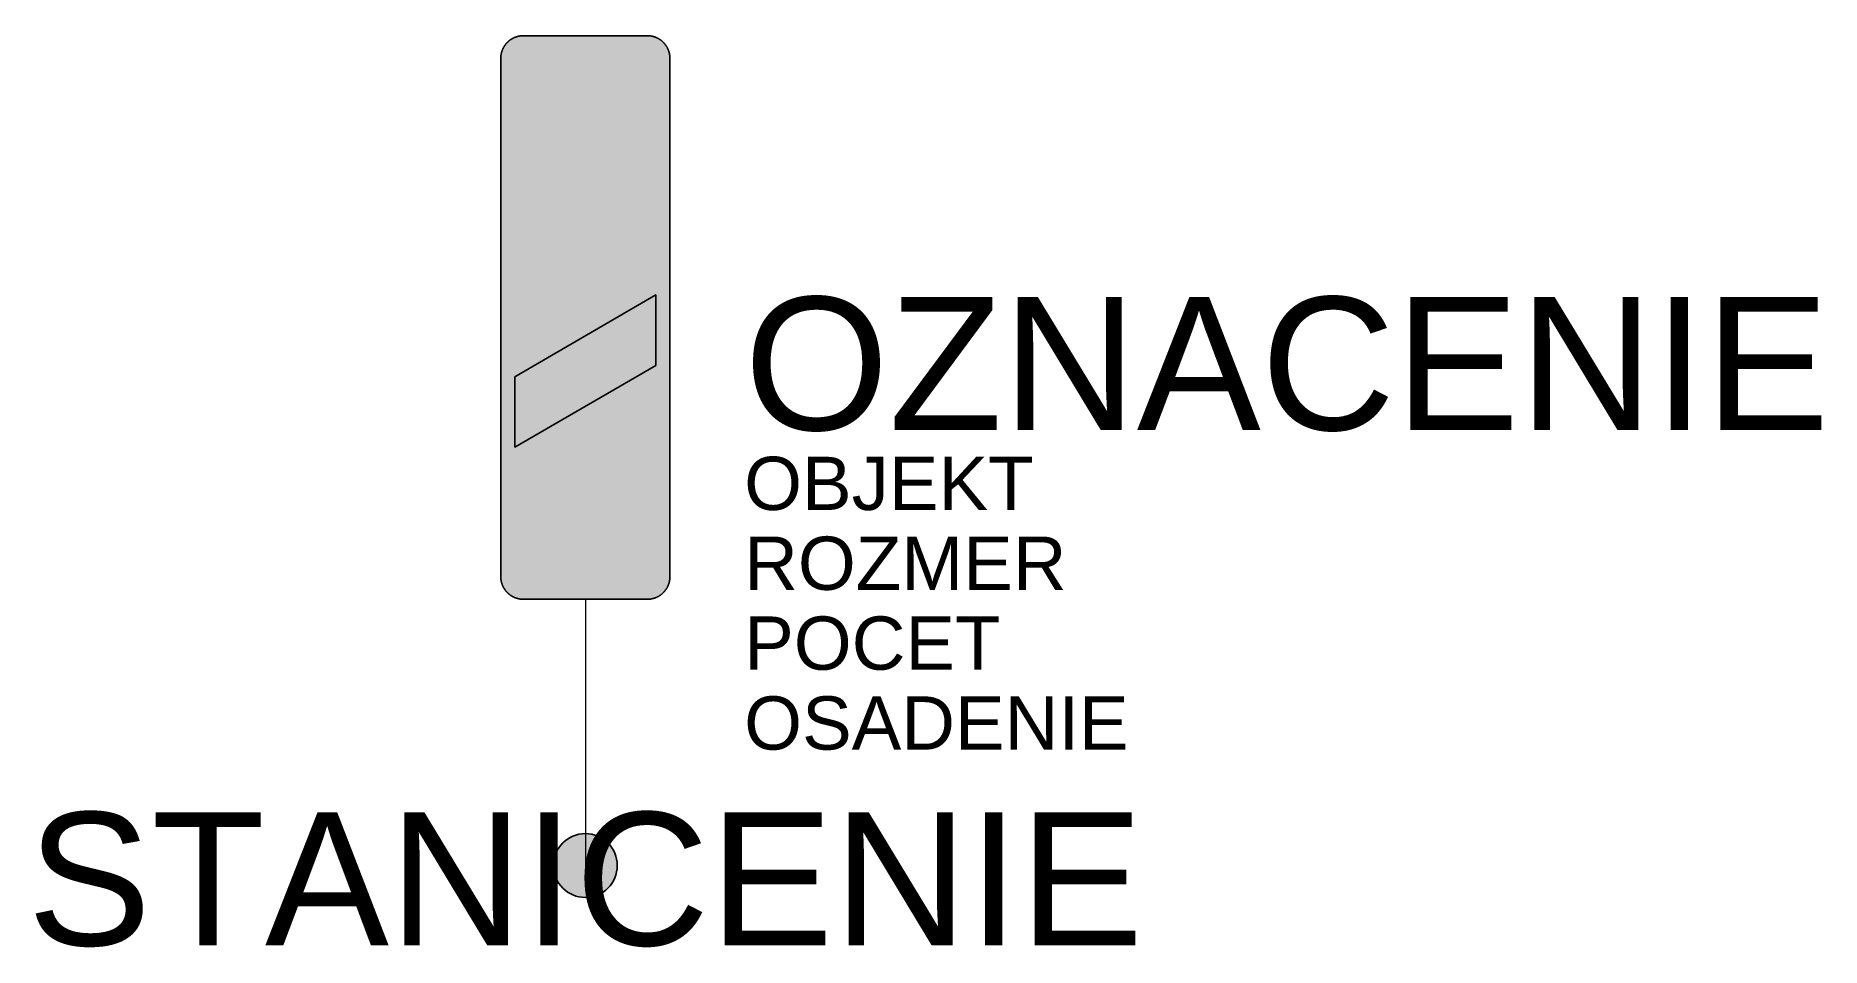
# Model space of a CAD drawing. Header units: metres. Extents: x -10.3 to 23.2, y -1.5 to 15.6.
import ezdxf
from ezdxf.enums import TextEntityAlignment as Align

# ---------------------------------------------------------------- set-up
doc = ezdxf.new("R2010")
doc.units = ezdxf.units.M
doc.layers.get('Defpoints').update_dxf_attribs({"color": 140, "lineweight": 5})
doc.styles.get("Standard").update_dxf_attribs({"font": 'arial.ttf'})

msp = doc.modelspace()

# ---------------------------------------------------------------- hatches: boundary and pattern name
at = {"true_color": 0xf1efea}
msp.add_hatch(color=7, dxfattribs=at).paths.add_polyline_path([(-1.164, 5), (-1.169, 5), (-1.175, 5), (-1.18, 5), (-1.185, 5), (-1.19, 5.001), (-1.196, 5.001), (-1.201, 5.002), (-1.206, 5.002), (-1.211, 5.003), (-1.216, 5.003), (-1.222, 5.004), (-1.227, 5.005), (-1.232, 5.005), (-1.237, 5.006), (-1.242, 5.007), (-1.247, 5.008), (-1.252, 5.009), (-1.257, 5.01), (-1.262, 5.012), (-1.267, 5.013), (-1.272, 5.014), (-1.277, 5.015), (-1.282, 5.017), (-1.287, 5.018), (-1.292, 5.02), (-1.297, 5.021), (-1.302, 5.023), (-1.307, 5.025), (-1.312, 5.027), (-1.317, 5.028), (-1.321, 5.03), (-1.326, 5.032), (-1.331, 5.034), (-1.336, 5.036), (-1.34, 5.038), (-1.345, 5.041), (-1.35, 5.043), (-1.354, 5.045), (-1.359, 5.047), (-1.363, 5.05), (-1.368, 5.052), (-1.373, 5.055), (-1.377, 5.057), (-1.381, 5.06), (-1.386, 5.063), (-1.39, 5.065), (-1.395, 5.068), (-1.399, 5.071), (-1.403, 5.074), (-1.408, 5.077), (-1.412, 5.08), (-1.416, 5.083), (-1.42, 5.086), (-1.424, 5.089), (-1.428, 5.093), (-1.432, 5.096), (-1.436, 5.099), (-1.44, 5.103), (-1.444, 5.106), (-1.448, 5.109), (-1.452, 5.113), (-1.456, 5.117), (-1.46, 5.12), (-1.463, 5.124), (-1.467, 5.128), (-1.471, 5.131), (-1.474, 5.135), (-1.478, 5.139), (-1.481, 5.143), (-1.485, 5.147), (-1.488, 5.151), (-1.492, 5.155), (-1.495, 5.159), (-1.498, 5.163), (-1.501, 5.167), (-1.504, 5.171), (-1.508, 5.176), (-1.51, 5.18), (-1.513, 5.184), (-1.516, 5.188), (-1.519, 5.193), (-1.522, 5.197), (-1.525, 5.201), (-1.527, 5.206), (-1.53, 5.21), (-1.533, 5.215), (-1.535, 5.219), (-1.538, 5.224), (-1.54, 5.229), (-1.542, 5.233), (-1.545, 5.238), (-1.547, 5.242), (-1.549, 5.247), (-1.551, 5.252), (-1.553, 5.256), (-1.555, 5.261), (-1.557, 5.266), (-1.559, 5.271), (-1.561, 5.276), (-1.563, 5.281), (-1.564, 5.285), (-1.566, 5.29), (-1.568, 5.295), (-1.569, 5.3), (-1.571, 5.305), (-1.572, 5.31), (-1.573, 5.315), (-1.575, 5.32), (-1.576, 5.325), (-1.577, 5.33), (-1.578, 5.335), (-1.579, 5.34), (-1.58, 5.345), (-1.581, 5.351), (-1.582, 5.356), (-1.583, 5.361), (-1.584, 5.366), (-1.584, 5.371), (-1.585, 5.376), (-1.585, 5.381), (-1.586, 5.387), (-1.586, 5.392), (-1.587, 5.397), (-1.587, 5.402), (-1.587, 5.408), (-1.587, 5.413), (-1.588, 5.418), (-1.588, 5.423), (-1.587, 15.16), (-1.588, 15.165), (-1.587, 15.17), (-1.587, 15.176), (-1.587, 15.181), (-1.587, 15.186), (-1.586, 15.191), (-1.586, 15.197), (-1.585, 15.202), (-1.585, 15.207), (-1.584, 15.212), (-1.584, 15.217), (-1.583, 15.222), (-1.582, 15.228), (-1.581, 15.233), (-1.58, 15.238), (-1.579, 15.243), (-1.578, 15.248), (-1.577, 15.253), (-1.576, 15.258), (-1.575, 15.263), (-1.573, 15.268), (-1.572, 15.273), (-1.571, 15.278), (-1.569, 15.283), (-1.568, 15.288), (-1.566, 15.293), (-1.564, 15.298), (-1.563, 15.303), (-1.561, 15.307), (-1.559, 15.312), (-1.557, 15.317), (-1.555, 15.322), (-1.553, 15.327), (-1.551, 15.331), (-1.549, 15.336), (-1.547, 15.341), (-1.545, 15.345), (-1.542, 15.35), (-1.54, 15.355), (-1.538, 15.359), (-1.535, 15.364), (-1.533, 15.368), (-1.53, 15.373), (-1.527, 15.377), (-1.525, 15.382), (-1.522, 15.386), (-1.519, 15.39), (-1.516, 15.395), (-1.513, 15.399), (-1.51, 15.403), (-1.508, 15.408), (-1.504, 15.412), (-1.501, 15.416), (-1.498, 15.42), (-1.495, 15.424), (-1.492, 15.428), (-1.488, 15.432), (-1.485, 15.436), (-1.481, 15.44), (-1.478, 15.444), (-1.474, 15.448), (-1.471, 15.452), (-1.467, 15.456), (-1.463, 15.459), (-1.46, 15.463), (-1.456, 15.467), (-1.452, 15.47), (-1.448, 15.474), (-1.444, 15.477), (-1.44, 15.481), (-1.436, 15.484), (-1.432, 15.487), (-1.428, 15.491), (-1.424, 15.494), (-1.42, 15.497), (-1.416, 15.5), (-1.412, 15.503), (-1.408, 15.506), (-1.403, 15.509), (-1.399, 15.512), (-1.395, 15.515), (-1.39, 15.518), (-1.386, 15.521), (-1.381, 15.523), (-1.377, 15.526), (-1.373, 15.528), (-1.368, 15.531), (-1.363, 15.533), (-1.359, 15.536), (-1.354, 15.538), (-1.35, 15.54), (-1.345, 15.543), (-1.34, 15.545), (-1.336, 15.547), (-1.331, 15.549), (-1.326, 15.551), (-1.321, 15.553), (-1.317, 15.555), (-1.312, 15.557), (-1.307, 15.558), (-1.302, 15.56), (-1.297, 15.562), (-1.292, 15.563), (-1.287, 15.565), (-1.282, 15.566), (-1.277, 15.568), (-1.272, 15.569), (-1.267, 15.571), (-1.262, 15.572), (-1.257, 15.573), (-1.252, 15.574), (-1.247, 15.575), (-1.242, 15.576), (-1.237, 15.577), (-1.232, 15.578), (-1.227, 15.579), (-1.222, 15.579), (-1.216, 15.58), (-1.211, 15.581), (-1.206, 15.581), (-1.201, 15.582), (-1.196, 15.582), (-1.19, 15.583), (-1.185, 15.583), (-1.18, 15.583), (-1.175, 15.583), (-1.169, 15.583), (-1.164, 15.583), (1.164, 15.583), (1.169, 15.583), (1.175, 15.583), (1.18, 15.583), (1.185, 15.583), (1.19, 15.583), (1.196, 15.582), (1.201, 15.582), (1.206, 15.581), (1.211, 15.581), (1.216, 15.58), (1.222, 15.579), (1.227, 15.579), (1.232, 15.578), (1.237, 15.577), (1.242, 15.576), (1.247, 15.575), (1.252, 15.574), (1.257, 15.573), (1.262, 15.572), (1.267, 15.571), (1.272, 15.569), (1.277, 15.568), (1.282, 15.566), (1.287, 15.565), (1.292, 15.563), (1.297, 15.562), (1.302, 15.56), (1.307, 15.558), (1.312, 15.557), (1.317, 15.555), (1.321, 15.553), (1.326, 15.551), (1.331, 15.549), (1.336, 15.547), (1.34, 15.545), (1.345, 15.543), (1.35, 15.54), (1.354, 15.538), (1.359, 15.536), (1.364, 15.533), (1.368, 15.531), (1.373, 15.528), (1.377, 15.526), (1.382, 15.523), (1.386, 15.521), (1.39, 15.518), (1.395, 15.515), (1.399, 15.512), (1.403, 15.509), (1.408, 15.506), (1.412, 15.503), (1.416, 15.5), (1.42, 15.497), (1.424, 15.494), (1.428, 15.491), (1.432, 15.487), (1.436, 15.484), (1.44, 15.481), (1.444, 15.477), (1.448, 15.474), (1.452, 15.47), (1.456, 15.467), (1.46, 15.463), (1.464, 15.459), (1.467, 15.456), (1.471, 15.452), (1.474, 15.448), (1.478, 15.444), (1.482, 15.44), (1.485, 15.436), (1.488, 15.432), (1.492, 15.428), (1.495, 15.424), (1.498, 15.42), (1.501, 15.416), (1.504, 15.412), (1.507, 15.408), (1.511, 15.403), (1.514, 15.399), (1.516, 15.395), (1.519, 15.39), (1.522, 15.386), (1.525, 15.382), (1.527, 15.377), (1.53, 15.373), (1.533, 15.368), (1.535, 15.364), (1.538, 15.359), (1.54, 15.355), (1.542, 15.35), (1.545, 15.345), (1.547, 15.341), (1.549, 15.336), (1.551, 15.331), (1.553, 15.327), (1.555, 15.322), (1.557, 15.317), (1.559, 15.312), (1.561, 15.307), (1.563, 15.303), (1.564, 15.298), (1.566, 15.293), (1.568, 15.288), (1.569, 15.283), (1.571, 15.278), (1.572, 15.273), (1.573, 15.268), (1.575, 15.263), (1.576, 15.258), (1.577, 15.253), (1.578, 15.248), (1.579, 15.243), (1.58, 15.238), (1.581, 15.233), (1.582, 15.228), (1.583, 15.222), (1.584, 15.217), (1.584, 15.212), (1.585, 15.207), (1.585, 15.202), (1.586, 15.197), (1.586, 15.191), (1.587, 15.186), (1.587, 15.181), (1.587, 15.176), (1.587, 15.17), (1.587, 15.165), (1.588, 15.16), (1.588, 5.423), (1.587, 5.418), (1.587, 5.413), (1.587, 5.408), (1.587, 5.402), (1.587, 5.397), (1.586, 5.392), (1.586, 5.387), (1.585, 5.381), (1.585, 5.376), (1.584, 5.371), (1.584, 5.366), (1.583, 5.361), (1.582, 5.356), (1.581, 5.351), (1.58, 5.345), (1.579, 5.34), (1.578, 5.335), (1.577, 5.33), (1.576, 5.325), (1.575, 5.32), (1.573, 5.315), (1.572, 5.31), (1.571, 5.305), (1.569, 5.3), (1.568, 5.295), (1.566, 5.29), (1.564, 5.285), (1.563, 5.281), (1.561, 5.276), (1.559, 5.271), (1.557, 5.266), (1.555, 5.261), (1.553, 5.256), (1.551, 5.252), (1.549, 5.247), (1.547, 5.242), (1.545, 5.238), (1.542, 5.233), (1.54, 5.229), (1.538, 5.224), (1.535, 5.219), (1.533, 5.215), (1.53, 5.21), (1.527, 5.206), (1.525, 5.201), (1.522, 5.197), (1.519, 5.193), (1.516, 5.188), (1.514, 5.184), (1.511, 5.18), (1.507, 5.176), (1.504, 5.171), (1.501, 5.167), (1.498, 5.163), (1.495, 5.159), (1.492, 5.155), (1.488, 5.151), (1.485, 5.147), (1.482, 5.143), (1.478, 5.139), (1.474, 5.135), (1.471, 5.131), (1.467, 5.128), (1.464, 5.124), (1.46, 5.12), (1.456, 5.117), (1.452, 5.113), (1.448, 5.109), (1.444, 5.106), (1.44, 5.103), (1.436, 5.099), (1.432, 5.096), (1.428, 5.093), (1.424, 5.089), (1.42, 5.086), (1.416, 5.083), (1.412, 5.08), (1.408, 5.077), (1.403, 5.074), (1.399, 5.071), (1.395, 5.068), (1.39, 5.065), (1.386, 5.063), (1.382, 5.06), (1.377, 5.057), (1.373, 5.055), (1.368, 5.052), (1.364, 5.05), (1.359, 5.047), (1.354, 5.045), (1.35, 5.043), (1.345, 5.041), (1.34, 5.038), (1.336, 5.036), (1.331, 5.034), (1.326, 5.032), (1.321, 5.03), (1.317, 5.028), (1.312, 5.027), (1.307, 5.025), (1.302, 5.023), (1.297, 5.021), (1.292, 5.02), (1.287, 5.018), (1.282, 5.017), (1.277, 5.015), (1.272, 5.014), (1.267, 5.013), (1.262, 5.012), (1.257, 5.01), (1.252, 5.009), (1.247, 5.008), (1.242, 5.007), (1.237, 5.006), (1.232, 5.005), (1.227, 5.005), (1.222, 5.004), (1.216, 5.003), (1.211, 5.003), (1.206, 5.002), (1.201, 5.002), (1.196, 5.001), (1.19, 5.001), (1.185, 5), (1.18, 5), (1.175, 5), (1.169, 5), (1.164, 5)])
at = {"true_color": 0x292829}
h = msp.add_hatch(color=250, dxfattribs=at)
h.paths.add_polyline_path([(-1.164, 5.106), (-1.172, 5.106), (-1.181, 5.106), (-1.189, 5.107), (-1.197, 5.107), (-1.205, 5.108), (-1.213, 5.109), (-1.22, 5.111), (-1.228, 5.112), (-1.236, 5.114), (-1.244, 5.116), (-1.251, 5.118), (-1.259, 5.12), (-1.266, 5.122), (-1.273, 5.125), (-1.281, 5.128), (-1.288, 5.131), (-1.295, 5.134), (-1.302, 5.137), (-1.309, 5.141), (-1.315, 5.144), (-1.322, 5.148), (-1.329, 5.152), (-1.335, 5.156), (-1.342, 5.16), (-1.348, 5.164), (-1.354, 5.169), (-1.36, 5.174), (-1.366, 5.178), (-1.372, 5.183), (-1.378, 5.188), (-1.383, 5.193), (-1.389, 5.199), (-1.394, 5.204), (-1.399, 5.21), (-1.404, 5.215), (-1.409, 5.221), (-1.414, 5.227), (-1.419, 5.233), (-1.423, 5.239), (-1.427, 5.246), (-1.432, 5.252), (-1.436, 5.259), (-1.44, 5.265), (-1.443, 5.272), (-1.447, 5.279), (-1.45, 5.286), (-1.454, 5.293), (-1.457, 5.3), (-1.46, 5.307), (-1.462, 5.314), (-1.465, 5.321), (-1.467, 5.329), (-1.47, 5.336), (-1.472, 5.344), (-1.474, 5.352), (-1.475, 5.359), (-1.477, 5.367), (-1.478, 5.375), (-1.479, 5.383), (-1.48, 5.391), (-1.481, 5.399), (-1.481, 5.407), (-1.482, 5.415), (-1.482, 5.423), (-1.482, 15.16), (-1.482, 15.168), (-1.481, 15.176), (-1.481, 15.184), (-1.48, 15.192), (-1.479, 15.2), (-1.478, 15.208), (-1.477, 15.216), (-1.475, 15.224), (-1.474, 15.232), (-1.472, 15.239), (-1.47, 15.247), (-1.467, 15.254), (-1.465, 15.262), (-1.462, 15.269), (-1.46, 15.276), (-1.457, 15.284), (-1.454, 15.291), (-1.45, 15.298), (-1.447, 15.305), (-1.443, 15.311), (-1.44, 15.318), (-1.436, 15.325), (-1.432, 15.331), (-1.427, 15.337), (-1.423, 15.344), (-1.419, 15.35), (-1.414, 15.356), (-1.409, 15.362), (-1.404, 15.368), (-1.399, 15.373), (-1.394, 15.379), (-1.389, 15.384), (-1.383, 15.39), (-1.378, 15.395), (-1.372, 15.4), (-1.366, 15.405), (-1.36, 15.41), (-1.354, 15.414), (-1.348, 15.419), (-1.342, 15.423), (-1.335, 15.427), (-1.329, 15.431), (-1.322, 15.435), (-1.315, 15.439), (-1.309, 15.443), (-1.302, 15.446), (-1.295, 15.449), (-1.288, 15.453), (-1.281, 15.455), (-1.273, 15.458), (-1.266, 15.461), (-1.259, 15.463), (-1.251, 15.465), (-1.244, 15.467), (-1.236, 15.469), (-1.228, 15.471), (-1.22, 15.473), (-1.213, 15.474), (-1.205, 15.475), (-1.197, 15.476), (-1.189, 15.477), (-1.181, 15.477), (-1.172, 15.477), (-1.164, 15.477), (1.164, 15.477), (1.172, 15.477), (1.181, 15.477), (1.189, 15.477), (1.197, 15.476), (1.205, 15.475), (1.213, 15.474), (1.22, 15.473), (1.228, 15.471), (1.236, 15.469), (1.244, 15.467), (1.251, 15.465), (1.259, 15.463), (1.266, 15.461), (1.273, 15.458), (1.281, 15.455), (1.288, 15.453), (1.295, 15.449), (1.302, 15.446), (1.309, 15.443), (1.315, 15.439), (1.322, 15.435), (1.329, 15.431), (1.335, 15.427), (1.342, 15.423), (1.348, 15.419), (1.354, 15.414), (1.36, 15.41), (1.366, 15.405), (1.372, 15.4), (1.378, 15.395), (1.383, 15.39), (1.389, 15.384), (1.394, 15.379), (1.399, 15.373), (1.404, 15.368), (1.409, 15.362), (1.414, 15.356), (1.419, 15.35), (1.423, 15.344), (1.427, 15.337), (1.432, 15.331), (1.436, 15.325), (1.44, 15.318), (1.443, 15.311), (1.447, 15.305), (1.45, 15.298), (1.454, 15.291), (1.457, 15.284), (1.46, 15.276), (1.462, 15.269), (1.465, 15.262), (1.467, 15.254), (1.47, 15.247), (1.472, 15.239), (1.474, 15.232), (1.475, 15.224), (1.477, 15.216), (1.478, 15.208), (1.479, 15.2), (1.48, 15.192), (1.481, 15.184), (1.481, 15.176), (1.482, 15.168), (1.482, 15.16), (1.482, 5.423), (1.482, 5.415), (1.481, 5.407), (1.481, 5.399), (1.48, 5.391), (1.479, 5.383), (1.478, 5.375), (1.477, 5.367), (1.475, 5.359), (1.474, 5.352), (1.472, 5.344), (1.47, 5.336), (1.467, 5.329), (1.465, 5.321), (1.462, 5.314), (1.46, 5.307), (1.457, 5.3), (1.454, 5.293), (1.45, 5.286), (1.447, 5.279), (1.443, 5.272), (1.44, 5.265), (1.436, 5.259), (1.432, 5.252), (1.427, 5.246), (1.423, 5.239), (1.419, 5.233), (1.414, 5.227), (1.409, 5.221), (1.404, 5.215), (1.399, 5.21), (1.394, 5.204), (1.389, 5.199), (1.383, 5.193), (1.378, 5.188), (1.372, 5.183), (1.366, 5.178), (1.36, 5.174), (1.354, 5.169), (1.348, 5.164), (1.342, 5.16), (1.335, 5.156), (1.329, 5.152), (1.322, 5.148), (1.315, 5.144), (1.309, 5.141), (1.302, 5.137), (1.295, 5.134), (1.288, 5.131), (1.281, 5.128), (1.273, 5.125), (1.266, 5.122), (1.259, 5.12), (1.251, 5.118), (1.244, 5.116), (1.236, 5.114), (1.228, 5.112), (1.22, 5.111), (1.213, 5.109), (1.205, 5.108), (1.197, 5.107), (1.189, 5.107), (1.181, 5.106), (1.172, 5.106), (1.164, 5.106)])
h.paths.add_polyline_path([(-1.164, 5.265), (-1.168, 5.265), (-1.172, 5.265), (-1.176, 5.265), (-1.18, 5.265), (-1.184, 5.266), (-1.188, 5.266), (-1.192, 5.267), (-1.196, 5.268), (-1.2, 5.269), (-1.204, 5.27), (-1.208, 5.271), (-1.211, 5.272), (-1.215, 5.273), (-1.219, 5.274), (-1.222, 5.276), (-1.226, 5.277), (-1.23, 5.279), (-1.233, 5.28), (-1.236, 5.282), (-1.24, 5.284), (-1.243, 5.286), (-1.246, 5.288), (-1.25, 5.29), (-1.253, 5.292), (-1.256, 5.294), (-1.259, 5.296), (-1.262, 5.298), (-1.265, 5.301), (-1.268, 5.303), (-1.271, 5.306), (-1.274, 5.308), (-1.276, 5.311), (-1.279, 5.314), (-1.282, 5.317), (-1.284, 5.319), (-1.287, 5.322), (-1.289, 5.325), (-1.291, 5.328), (-1.294, 5.331), (-1.296, 5.335), (-1.298, 5.338), (-1.3, 5.341), (-1.302, 5.344), (-1.304, 5.348), (-1.306, 5.351), (-1.307, 5.354), (-1.309, 5.358), (-1.31, 5.361), (-1.312, 5.365), (-1.313, 5.369), (-1.315, 5.372), (-1.316, 5.376), (-1.317, 5.38), (-1.318, 5.384), (-1.319, 5.387), (-1.32, 5.391), (-1.32, 5.395), (-1.321, 5.399), (-1.322, 5.403), (-1.322, 5.407), (-1.322, 5.411), (-1.323, 5.415), (-1.323, 5.419), (-1.323, 5.423), (-1.323, 15.16), (-1.323, 15.164), (-1.323, 15.168), (-1.322, 15.172), (-1.322, 15.176), (-1.322, 15.18), (-1.321, 15.184), (-1.32, 15.188), (-1.32, 15.192), (-1.319, 15.196), (-1.318, 15.2), (-1.317, 15.203), (-1.316, 15.207), (-1.315, 15.211), (-1.313, 15.215), (-1.312, 15.218), (-1.31, 15.222), (-1.309, 15.225), (-1.307, 15.229), (-1.306, 15.232), (-1.304, 15.236), (-1.302, 15.239), (-1.3, 15.242), (-1.298, 15.246), (-1.296, 15.249), (-1.294, 15.252), (-1.291, 15.255), (-1.289, 15.258), (-1.287, 15.261), (-1.284, 15.264), (-1.282, 15.267), (-1.279, 15.269), (-1.276, 15.272), (-1.274, 15.275), (-1.271, 15.277), (-1.268, 15.28), (-1.265, 15.282), (-1.262, 15.285), (-1.259, 15.287), (-1.256, 15.289), (-1.253, 15.292), (-1.25, 15.294), (-1.246, 15.296), (-1.243, 15.298), (-1.24, 15.3), (-1.236, 15.301), (-1.233, 15.303), (-1.23, 15.305), (-1.226, 15.306), (-1.222, 15.308), (-1.219, 15.309), (-1.215, 15.31), (-1.211, 15.312), (-1.208, 15.313), (-1.204, 15.314), (-1.2, 15.315), (-1.196, 15.315), (-1.192, 15.316), (-1.188, 15.317), (-1.184, 15.317), (-1.18, 15.318), (-1.176, 15.318), (-1.172, 15.319), (-1.168, 15.319), (-1.164, 15.319), (1.164, 15.319), (1.168, 15.319), (1.172, 15.319), (1.176, 15.318), (1.18, 15.318), (1.184, 15.317), (1.188, 15.317), (1.192, 15.316), (1.196, 15.315), (1.2, 15.315), (1.204, 15.314), (1.208, 15.313), (1.211, 15.312), (1.215, 15.31), (1.219, 15.309), (1.222, 15.308), (1.226, 15.306), (1.23, 15.305), (1.233, 15.303), (1.236, 15.301), (1.24, 15.3), (1.243, 15.298), (1.247, 15.296), (1.25, 15.294), (1.253, 15.292), (1.256, 15.289), (1.259, 15.287), (1.262, 15.285), (1.265, 15.282), (1.268, 15.28), (1.271, 15.277), (1.274, 15.275), (1.276, 15.272), (1.279, 15.269), (1.282, 15.267), (1.284, 15.264), (1.287, 15.261), (1.289, 15.258), (1.291, 15.255), (1.294, 15.252), (1.296, 15.249), (1.298, 15.246), (1.3, 15.242), (1.302, 15.239), (1.304, 15.236), (1.306, 15.232), (1.307, 15.229), (1.309, 15.225), (1.31, 15.222), (1.312, 15.218), (1.313, 15.215), (1.315, 15.211), (1.316, 15.207), (1.317, 15.203), (1.318, 15.2), (1.319, 15.196), (1.32, 15.192), (1.32, 15.188), (1.321, 15.184), (1.322, 15.18), (1.322, 15.176), (1.322, 15.172), (1.323, 15.168), (1.323, 15.164), (1.323, 15.16), (1.323, 5.423), (1.323, 5.419), (1.323, 5.415), (1.322, 5.411), (1.322, 5.407), (1.322, 5.403), (1.321, 5.399), (1.32, 5.395), (1.32, 5.391), (1.319, 5.387), (1.318, 5.384), (1.317, 5.38), (1.316, 5.376), (1.315, 5.372), (1.313, 5.369), (1.312, 5.365), (1.31, 5.361), (1.309, 5.358), (1.307, 5.354), (1.306, 5.351), (1.304, 5.348), (1.302, 5.344), (1.3, 5.341), (1.298, 5.338), (1.296, 5.335), (1.294, 5.331), (1.291, 5.328), (1.289, 5.325), (1.287, 5.322), (1.284, 5.319), (1.282, 5.317), (1.279, 5.314), (1.276, 5.311), (1.274, 5.308), (1.271, 5.306), (1.268, 5.303), (1.265, 5.301), (1.262, 5.298), (1.259, 5.296), (1.256, 5.294), (1.253, 5.292), (1.25, 5.29), (1.247, 5.288), (1.243, 5.286), (1.24, 5.284), (1.236, 5.282), (1.233, 5.28), (1.23, 5.279), (1.226, 5.277), (1.222, 5.276), (1.219, 5.274), (1.215, 5.273), (1.211, 5.272), (1.208, 5.271), (1.204, 5.27), (1.2, 5.269), (1.196, 5.268), (1.192, 5.267), (1.188, 5.266), (1.184, 5.266), (1.18, 5.265), (1.176, 5.265), (1.172, 5.265), (1.168, 5.265), (1.164, 5.265)], flags=16)
at = {"true_color": 0xba1e10}
msp.add_hatch(color=22, dxfattribs=at).paths.add_polyline_path([(-1.323, 9.18), (1.323, 10.715), (1.323, 9.392), (-1.323, 7.858)])
h = msp.add_hatch(color=0)
h.dxf.hatch_style = 1
h.paths.add_polyline_path([(0.6, 0, 1), (-0.6, 0, 1)])

# ---------------------------------------------------------------- linework, layer by layer
at = {"lineweight": 9}
msp.add_line((0, 5), (0, 2.5), dxfattribs=at)
at = {"color": 0, "lineweight": 9}
msp.add_line((0, 2.5), (0, 0), dxfattribs=at)
at = {"color": 7, "true_color": 0xf1efea}
msp.add_lwpolyline([(-1.164, 5), (-1.169, 5), (-1.175, 5), (-1.18, 5), (-1.185, 5), (-1.19, 5.001), (-1.196, 5.001), (-1.201, 5.002), (-1.206, 5.002), (-1.211, 5.003), (-1.216, 5.003), (-1.222, 5.004), (-1.227, 5.005), (-1.232, 5.005), (-1.237, 5.006), (-1.242, 5.007), (-1.247, 5.008), (-1.252, 5.009), (-1.257, 5.01), (-1.262, 5.012), (-1.267, 5.013), (-1.272, 5.014), (-1.277, 5.015), (-1.282, 5.017), (-1.287, 5.018), (-1.292, 5.02), (-1.297, 5.021), (-1.302, 5.023), (-1.307, 5.025), (-1.312, 5.027), (-1.317, 5.028), (-1.321, 5.03), (-1.326, 5.032), (-1.331, 5.034), (-1.336, 5.036), (-1.34, 5.038), (-1.345, 5.041), (-1.35, 5.043), (-1.354, 5.045), (-1.359, 5.047), (-1.363, 5.05), (-1.368, 5.052), (-1.373, 5.055), (-1.377, 5.057), (-1.381, 5.06), (-1.386, 5.063), (-1.39, 5.065), (-1.395, 5.068), (-1.399, 5.071), (-1.403, 5.074), (-1.408, 5.077), (-1.412, 5.08), (-1.416, 5.083), (-1.42, 5.086), (-1.424, 5.089), (-1.428, 5.093), (-1.432, 5.096), (-1.436, 5.099), (-1.44, 5.103), (-1.444, 5.106), (-1.448, 5.109), (-1.452, 5.113), (-1.456, 5.117), (-1.46, 5.12), (-1.463, 5.124), (-1.467, 5.128), (-1.471, 5.131), (-1.474, 5.135), (-1.478, 5.139), (-1.481, 5.143), (-1.485, 5.147), (-1.488, 5.151), (-1.492, 5.155), (-1.495, 5.159), (-1.498, 5.163), (-1.501, 5.167), (-1.504, 5.171), (-1.508, 5.176), (-1.51, 5.18), (-1.513, 5.184), (-1.516, 5.188), (-1.519, 5.193), (-1.522, 5.197), (-1.525, 5.201), (-1.527, 5.206), (-1.53, 5.21), (-1.533, 5.215), (-1.535, 5.219), (-1.538, 5.224), (-1.54, 5.229), (-1.542, 5.233), (-1.545, 5.238), (-1.547, 5.242), (-1.549, 5.247), (-1.551, 5.252), (-1.553, 5.256), (-1.555, 5.261), (-1.557, 5.266), (-1.559, 5.271), (-1.561, 5.276), (-1.563, 5.281), (-1.564, 5.285), (-1.566, 5.29), (-1.568, 5.295), (-1.569, 5.3), (-1.571, 5.305), (-1.572, 5.31), (-1.573, 5.315), (-1.575, 5.32), (-1.576, 5.325), (-1.577, 5.33), (-1.578, 5.335), (-1.579, 5.34), (-1.58, 5.345), (-1.581, 5.351), (-1.582, 5.356), (-1.583, 5.361), (-1.584, 5.366), (-1.584, 5.371), (-1.585, 5.376), (-1.585, 5.381), (-1.586, 5.387), (-1.586, 5.392), (-1.587, 5.397), (-1.587, 5.402), (-1.587, 5.408), (-1.587, 5.413), (-1.588, 5.418), (-1.588, 5.423), (-1.587, 15.16), (-1.588, 15.165), (-1.587, 15.17), (-1.587, 15.176), (-1.587, 15.181), (-1.587, 15.186), (-1.586, 15.191), (-1.586, 15.197), (-1.585, 15.202), (-1.585, 15.207), (-1.584, 15.212), (-1.584, 15.217), (-1.583, 15.222), (-1.582, 15.228), (-1.581, 15.233), (-1.58, 15.238), (-1.579, 15.243), (-1.578, 15.248), (-1.577, 15.253), (-1.576, 15.258), (-1.575, 15.263), (-1.573, 15.268), (-1.572, 15.273), (-1.571, 15.278), (-1.569, 15.283), (-1.568, 15.288), (-1.566, 15.293), (-1.564, 15.298), (-1.563, 15.303), (-1.561, 15.307), (-1.559, 15.312), (-1.557, 15.317), (-1.555, 15.322), (-1.553, 15.327), (-1.551, 15.331), (-1.549, 15.336), (-1.547, 15.341), (-1.545, 15.345), (-1.542, 15.35), (-1.54, 15.355), (-1.538, 15.359), (-1.535, 15.364), (-1.533, 15.368), (-1.53, 15.373), (-1.527, 15.377), (-1.525, 15.382), (-1.522, 15.386), (-1.519, 15.39), (-1.516, 15.395), (-1.513, 15.399), (-1.51, 15.403), (-1.508, 15.408), (-1.504, 15.412), (-1.501, 15.416), (-1.498, 15.42), (-1.495, 15.424), (-1.492, 15.428), (-1.488, 15.432), (-1.485, 15.436), (-1.481, 15.44), (-1.478, 15.444), (-1.474, 15.448), (-1.471, 15.452), (-1.467, 15.456), (-1.463, 15.459), (-1.46, 15.463), (-1.456, 15.467), (-1.452, 15.47), (-1.448, 15.474), (-1.444, 15.477), (-1.44, 15.481), (-1.436, 15.484), (-1.432, 15.487), (-1.428, 15.491), (-1.424, 15.494), (-1.42, 15.497), (-1.416, 15.5), (-1.412, 15.503), (-1.408, 15.506), (-1.403, 15.509), (-1.399, 15.512), (-1.395, 15.515), (-1.39, 15.518), (-1.386, 15.521), (-1.381, 15.523), (-1.377, 15.526), (-1.373, 15.528), (-1.368, 15.531), (-1.363, 15.533), (-1.359, 15.536), (-1.354, 15.538), (-1.35, 15.54), (-1.345, 15.543), (-1.34, 15.545), (-1.336, 15.547), (-1.331, 15.549), (-1.326, 15.551), (-1.321, 15.553), (-1.317, 15.555), (-1.312, 15.557), (-1.307, 15.558), (-1.302, 15.56), (-1.297, 15.562), (-1.292, 15.563), (-1.287, 15.565), (-1.282, 15.566), (-1.277, 15.568), (-1.272, 15.569), (-1.267, 15.571), (-1.262, 15.572), (-1.257, 15.573), (-1.252, 15.574), (-1.247, 15.575), (-1.242, 15.576), (-1.237, 15.577), (-1.232, 15.578), (-1.227, 15.579), (-1.222, 15.579), (-1.216, 15.58), (-1.211, 15.581), (-1.206, 15.581), (-1.201, 15.582), (-1.196, 15.582), (-1.19, 15.583), (-1.185, 15.583), (-1.18, 15.583), (-1.175, 15.583), (-1.169, 15.583), (-1.164, 15.583), (1.164, 15.583), (1.169, 15.583), (1.175, 15.583), (1.18, 15.583), (1.185, 15.583), (1.19, 15.583), (1.196, 15.582), (1.201, 15.582), (1.206, 15.581), (1.211, 15.581), (1.216, 15.58), (1.222, 15.579), (1.227, 15.579), (1.232, 15.578), (1.237, 15.577), (1.242, 15.576), (1.247, 15.575), (1.252, 15.574), (1.257, 15.573), (1.262, 15.572), (1.267, 15.571), (1.272, 15.569), (1.277, 15.568), (1.282, 15.566), (1.287, 15.565), (1.292, 15.563), (1.297, 15.562), (1.302, 15.56), (1.307, 15.558), (1.312, 15.557), (1.317, 15.555), (1.321, 15.553), (1.326, 15.551), (1.331, 15.549), (1.336, 15.547), (1.34, 15.545), (1.345, 15.543), (1.35, 15.54), (1.354, 15.538), (1.359, 15.536), (1.364, 15.533), (1.368, 15.531), (1.373, 15.528), (1.377, 15.526), (1.382, 15.523), (1.386, 15.521), (1.39, 15.518), (1.395, 15.515), (1.399, 15.512), (1.403, 15.509), (1.408, 15.506), (1.412, 15.503), (1.416, 15.5), (1.42, 15.497), (1.424, 15.494), (1.428, 15.491), (1.432, 15.487), (1.436, 15.484), (1.44, 15.481), (1.444, 15.477), (1.448, 15.474), (1.452, 15.47), (1.456, 15.467), (1.46, 15.463), (1.464, 15.459), (1.467, 15.456), (1.471, 15.452), (1.474, 15.448), (1.478, 15.444), (1.482, 15.44), (1.485, 15.436), (1.488, 15.432), (1.492, 15.428), (1.495, 15.424), (1.498, 15.42), (1.501, 15.416), (1.504, 15.412), (1.507, 15.408), (1.511, 15.403), (1.514, 15.399), (1.516, 15.395), (1.519, 15.39), (1.522, 15.386), (1.525, 15.382), (1.527, 15.377), (1.53, 15.373), (1.533, 15.368), (1.535, 15.364), (1.538, 15.359), (1.54, 15.355), (1.542, 15.35), (1.545, 15.345), (1.547, 15.341), (1.549, 15.336), (1.551, 15.331), (1.553, 15.327), (1.555, 15.322), (1.557, 15.317), (1.559, 15.312), (1.561, 15.307), (1.563, 15.303), (1.564, 15.298), (1.566, 15.293), (1.568, 15.288), (1.569, 15.283), (1.571, 15.278), (1.572, 15.273), (1.573, 15.268), (1.575, 15.263), (1.576, 15.258), (1.577, 15.253), (1.578, 15.248), (1.579, 15.243), (1.58, 15.238), (1.581, 15.233), (1.582, 15.228), (1.583, 15.222), (1.584, 15.217), (1.584, 15.212), (1.585, 15.207), (1.585, 15.202), (1.586, 15.197), (1.586, 15.191), (1.587, 15.186), (1.587, 15.181), (1.587, 15.176), (1.587, 15.17), (1.587, 15.165), (1.588, 15.16), (1.588, 5.423), (1.587, 5.418), (1.587, 5.413), (1.587, 5.408), (1.587, 5.402), (1.587, 5.397), (1.586, 5.392), (1.586, 5.387), (1.585, 5.381), (1.585, 5.376), (1.584, 5.371), (1.584, 5.366), (1.583, 5.361), (1.582, 5.356), (1.581, 5.351), (1.58, 5.345), (1.579, 5.34), (1.578, 5.335), (1.577, 5.33), (1.576, 5.325), (1.575, 5.32), (1.573, 5.315), (1.572, 5.31), (1.571, 5.305), (1.569, 5.3), (1.568, 5.295), (1.566, 5.29), (1.564, 5.285), (1.563, 5.281), (1.561, 5.276), (1.559, 5.271), (1.557, 5.266), (1.555, 5.261), (1.553, 5.256), (1.551, 5.252), (1.549, 5.247), (1.547, 5.242), (1.545, 5.238), (1.542, 5.233), (1.54, 5.229), (1.538, 5.224), (1.535, 5.219), (1.533, 5.215), (1.53, 5.21), (1.527, 5.206), (1.525, 5.201), (1.522, 5.197), (1.519, 5.193), (1.516, 5.188), (1.514, 5.184), (1.511, 5.18), (1.507, 5.176), (1.504, 5.171), (1.501, 5.167), (1.498, 5.163), (1.495, 5.159), (1.492, 5.155), (1.488, 5.151), (1.485, 5.147), (1.482, 5.143), (1.478, 5.139), (1.474, 5.135), (1.471, 5.131), (1.467, 5.128), (1.464, 5.124), (1.46, 5.12), (1.456, 5.117), (1.452, 5.113), (1.448, 5.109), (1.444, 5.106), (1.44, 5.103), (1.436, 5.099), (1.432, 5.096), (1.428, 5.093), (1.424, 5.089), (1.42, 5.086), (1.416, 5.083), (1.412, 5.08), (1.408, 5.077), (1.403, 5.074), (1.399, 5.071), (1.395, 5.068), (1.39, 5.065), (1.386, 5.063), (1.382, 5.06), (1.377, 5.057), (1.373, 5.055), (1.368, 5.052), (1.364, 5.05), (1.359, 5.047), (1.354, 5.045), (1.35, 5.043), (1.345, 5.041), (1.34, 5.038), (1.336, 5.036), (1.331, 5.034), (1.326, 5.032), (1.321, 5.03), (1.317, 5.028), (1.312, 5.027), (1.307, 5.025), (1.302, 5.023), (1.297, 5.021), (1.292, 5.02), (1.287, 5.018), (1.282, 5.017), (1.277, 5.015), (1.272, 5.014), (1.267, 5.013), (1.262, 5.012), (1.257, 5.01), (1.252, 5.009), (1.247, 5.008), (1.242, 5.007), (1.237, 5.006), (1.232, 5.005), (1.227, 5.005), (1.222, 5.004), (1.216, 5.003), (1.211, 5.003), (1.206, 5.002), (1.201, 5.002), (1.196, 5.001), (1.19, 5.001), (1.185, 5), (1.18, 5), (1.175, 5), (1.169, 5), (1.164, 5), (-1.164, 5)], dxfattribs=at)
at = {"color": 22, "true_color": 0xba1e10}
msp.add_lwpolyline([(-1.323, 9.18), (1.323, 10.715), (1.323, 9.392), (-1.323, 7.858), (-1.323, 9.18)], dxfattribs=at)
at = {"color": 0}
msp.add_circle((0, 0), 0.6, dxfattribs=at)

# ---------------------------------------------------------------- texts
msp.add_attdef('OZNACENIE', (2.982, 8.177), '152-LOOKSMER', height=2.5)
msp.add_attdef('STANICENIE', text='', height=2.5).set_placement((0, 1), align=Align.TOP_CENTER)
at = {"layer": 'Defpoints'}
for tag, p, s in [('OBJEKT', (2.982, 6.677), ''), ('ROZMER', (2.982, 5.177), '1000x300'), ('POCET', (2.982, 3.677), ''), ('OSADENIE', (2.982, 2.177), '')]:
    msp.add_attdef(tag, p, s, height=1, dxfattribs=at)

doc.saveas('drawing.dxf')
